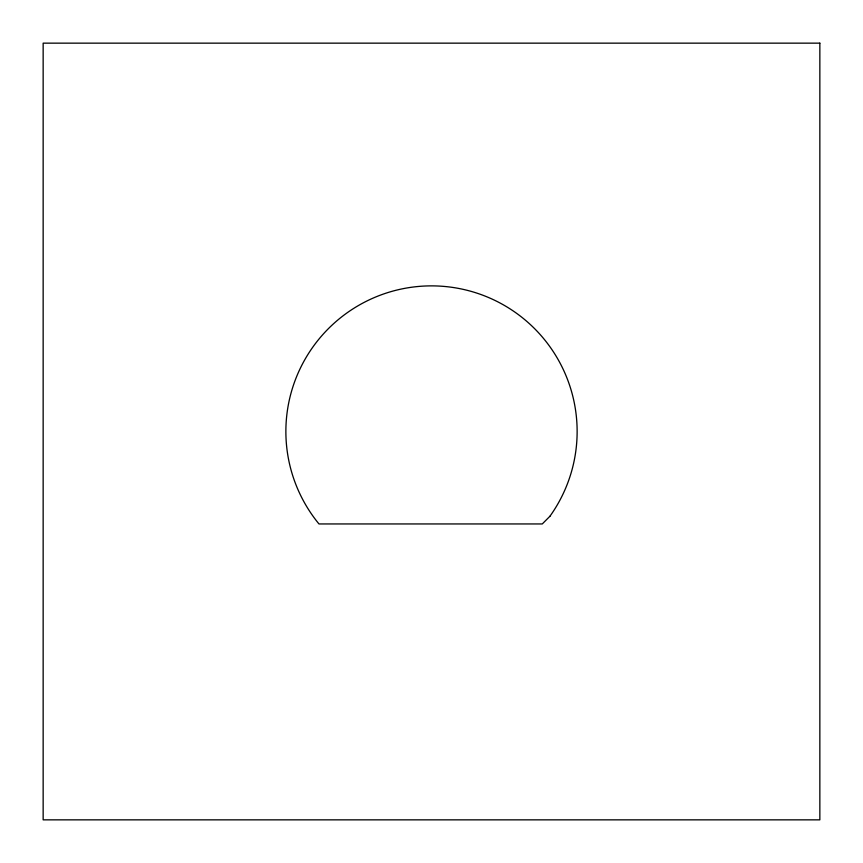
<?xml version="1.0" encoding="UTF-8"?>
<svg xmlns="http://www.w3.org/2000/svg" width="863" height="863" viewBox="0 0 863 863"><rect width="100%" height="100%" fill="white"/><g stroke="black" fill="none" stroke-linecap="round" stroke-linejoin="round"><path stroke-width="1.29" d="M549.925 516.268L542.277 523.949L318.976 523.949A145.631 145.631 0 0 1 329.601 327.465A145.631 145.631 0 0 1 526.257 320.917A145.631 145.631 0 0 1 549.925 516.268M819.85 43.15L43.15 43.15L43.15 819.85L819.85 819.85L819.85 43.15"/></g></svg>
